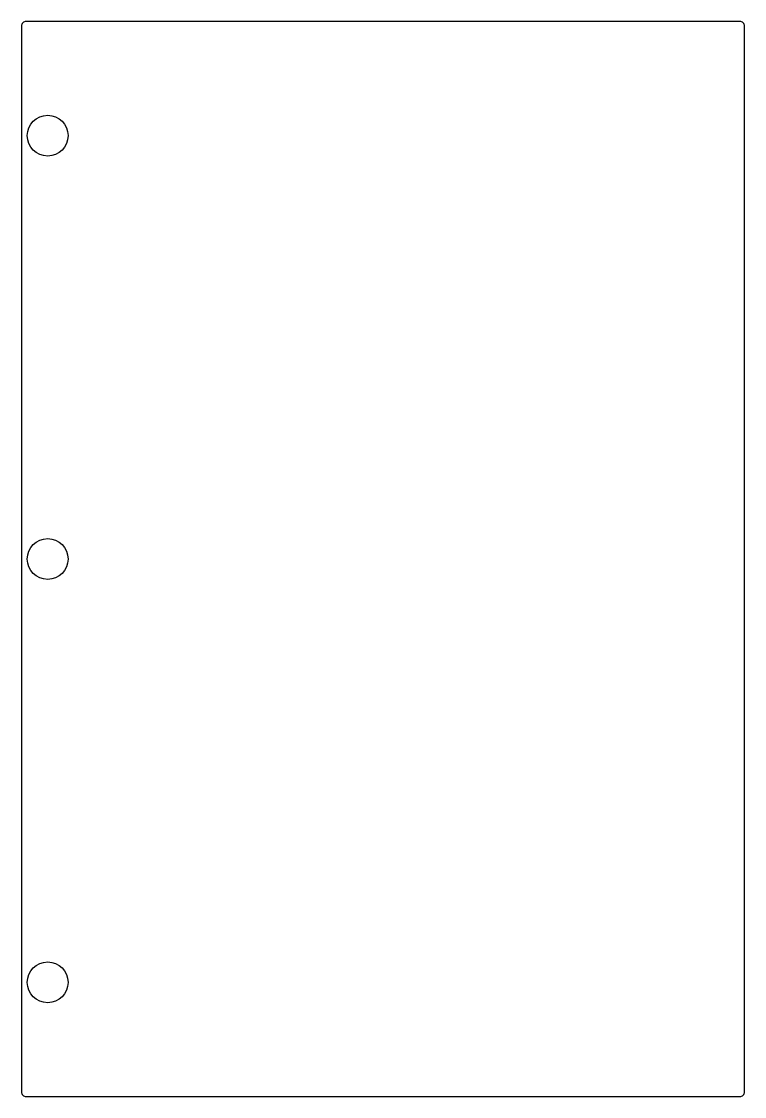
# Model space of a CAD drawing. Header units: millimetres. Extents: x 0 to 621, y 0 to 923.
import ezdxf

# ---------------------------------------------------------------- set-up
doc = ezdxf.new("R2010")
doc.units = ezdxf.units.MM
doc.layers.get('0').update_dxf_attribs({"linetype": 'CONTINUOUS'})

msp = doc.modelspace()

# ---------------------------------------------------------------- linework, layer by layer
msp.add_lwpolyline([(0, 4, 0.414214), (4, 0), (617, 0, 0.414214), (621, 4), (621, 919, 0.414214), (617, 923), (4, 923, 0.414214), (0, 919)], format="xyb", close=True)
for centre in [(22.5, 825), (22.5, 461.5), (22.5, 98)]:
    msp.add_circle(centre, 17.5)

doc.saveas('drawing.dxf')
